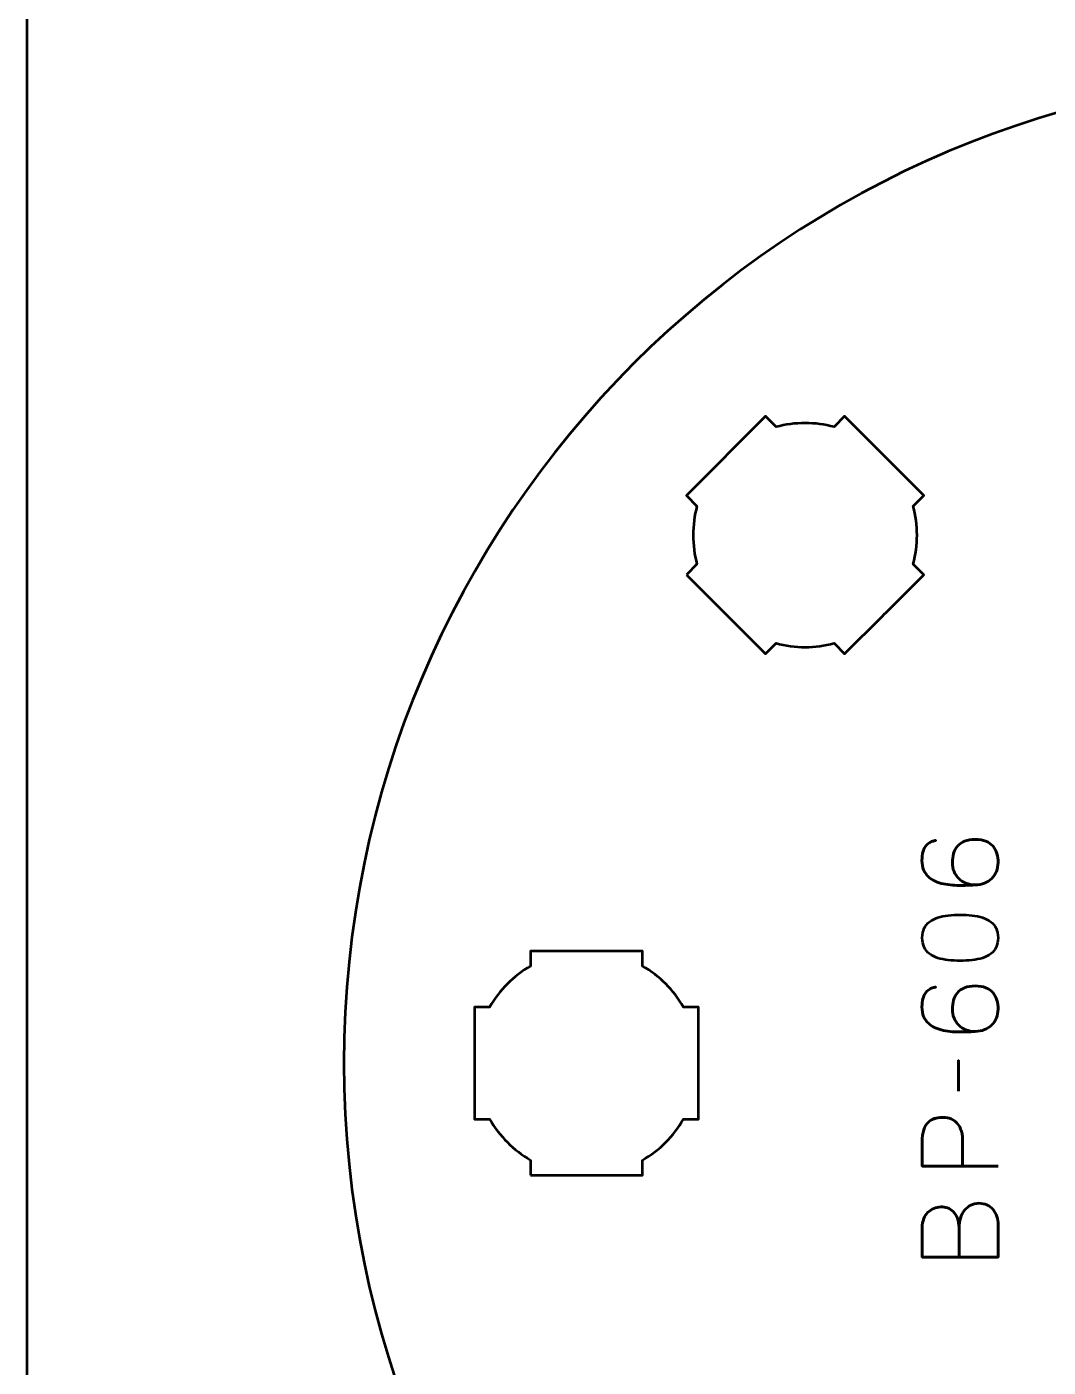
# Model space of a CAD drawing. Header units: centimetres. Extents: x -21 to 0, y -29.7 to 0.
# Drawn here: x -21 to -18.263, y -26.364 to -22.774 of the extents above; entities that cross this region are included whole.
import ezdxf

# ---------------------------------------------------------------- set-up
doc = ezdxf.new("R2010")
doc.units = ezdxf.units.CM
doc.header["$MEASUREMENT"] = 0
doc.layers.add('Layer 1', color=7, linetype='Continuous')

msp = doc.modelspace()

# ---------------------------------------------------------------- linework, layer by layer
at = {"layer": 'Layer 1', "color": 1, "lineweight": 53}
msp.add_open_spline([(-21.00003, -29.19995), (-21.00003, -29.19995), (-21.00003, -1.69992), (-21.00003, -1.69992), (-21.00003, -1.69992), (-21.00003, -1.61709), (-20.93286, -1.54992), (-20.85003, -1.54992), (-20.85003, -1.54992), (-20.7672, -1.54992), (-20.70003, -1.48275), (-20.70003, -1.39992), (-20.70003, -1.39992), (-20.70003, -1.31709), (-20.7672, -1.24992), (-20.85003, -1.24992), (-20.85003, -1.24992), (-20.93286, -1.24992), (-21.00003, -1.18275), (-21.00003, -1.09992), (-21.00003, -1.09992), (-21.00003, -1.09992), (-21.00003, -0.49992), (-21.00003, -0.49992), (-21.00003, -0.49992), (-21.00003, -0.22295), (-20.77694, 0.00004), (-20.49994, 0.00004), (-20.49994, 0.00004), (-20.49994, 0.00004), (-0.50008, 0.00004), (-0.50008, 0.00004), (-0.50008, 0.00004), (-0.22294, 0.00004), (0.00002, -0.22295), (0.00002, -0.49992), (0.00002, -0.49992), (0.00002, -0.49992), (0.00002, -29.19995), (0.00002, -29.19995), (0.00002, -29.19995), (0.00002, -29.47695), (-0.22294, -29.70004), (-0.50008, -29.70004), (-0.50008, -29.70004), (-0.50008, -29.70004), (-20.49994, -29.70004), (-20.49994, -29.70004), (-20.49994, -29.70004), (-20.77694, -29.70004), (-21.00003, -29.47695), (-21.00003, -29.19995)], degree=3, knots=[0, 0, 0, 0, 0.0769231, 0.0769231, 0.0769231, 0.0769231, 0.1538462, 0.1538462, 0.1538462, 0.1538462, 0.2307692, 0.2307692, 0.2307692, 0.2307692, 0.3076923, 0.3076923, 0.3076923, 0.3076923, 0.3846154, 0.3846154, 0.3846154, 0.3846154, 0.4615385, 0.4615385, 0.4615385, 0.4615385, 0.5384615, 0.5384615, 0.5384615, 0.5384615, 0.6153846, 0.6153846, 0.6153846, 0.6153846, 0.6923077, 0.6923077, 0.6923077, 0.6923077, 0.7692308, 0.7692308, 0.7692308, 0.7692308, 0.8461538, 0.8461538, 0.8461538, 0.8461538, 0.9230769, 0.9230769, 0.9230769, 0.9230769, 1, 1, 1, 1], dxfattribs=at)
at = {"layer": 'Layer 1', "color": 3, "lineweight": 53}
msp.add_open_spline([(-17.49998, -22.9), (-16.03665, -22.9), (-14.84998, -24.08667), (-14.84998, -25.55), (-14.84998, -25.55), (-14.84998, -27.01333), (-16.03665, -28.2), (-17.49998, -28.2), (-17.49998, -28.2), (-18.96331, -28.2), (-20.14998, -27.01333), (-20.14998, -25.55), (-20.14998, -25.55), (-20.14998, -24.08667), (-18.96331, -22.9), (-17.49998, -22.9)], degree=3, knots=[0, 0, 0, 0, 0.25, 0.25, 0.25, 0.25, 0.5, 0.5, 0.5, 0.5, 0.75, 0.75, 0.75, 0.75, 1, 1, 1, 1], dxfattribs=at)
at = {"layer": 'Layer 1', "lineweight": 53}
for points in [[(-19.23243, -24.24182), (-19.23243, -24.24182), (-19.20401, -24.21339), (-19.20401, -24.21339), (-19.20401, -24.21339), (-19.21758, -24.16259), (-19.21756, -24.10893), (-19.20399, -24.05813), (-19.20399, -24.05813), (-19.20399, -24.05813), (-19.23243, -24.02969), (-19.23243, -24.02969), (-19.23243, -24.02969), (-19.23243, -24.02969), (-19.0203, -23.81756), (-19.0203, -23.81756), (-19.0203, -23.81756), (-19.0203, -23.81756), (-18.99188, -23.84597), (-18.99188, -23.84597), (-18.99188, -23.84597), (-18.94107, -23.8324), (-18.88737, -23.83237), (-18.83654, -23.84593), (-18.83654, -23.84593), (-18.83654, -23.84593), (-18.80817, -23.81756), (-18.80817, -23.81756), (-18.80817, -23.81756), (-18.80817, -23.81756), (-18.70534, -23.92038), (-18.70534, -23.92038), (-18.70534, -23.92038), (-18.70534, -23.92038), (-18.70201, -23.92363), (-18.70201, -23.92363), (-18.70201, -23.92363), (-18.70201, -23.92363), (-18.69877, -23.92695), (-18.69877, -23.92695), (-18.69877, -23.92695), (-18.69877, -23.92695), (-18.59604, -24.02969), (-18.59604, -24.02969), (-18.59604, -24.02969), (-18.59604, -24.02969), (-18.62437, -24.05802), (-18.62437, -24.05802), (-18.62437, -24.05802), (-18.61078, -24.10888), (-18.61077, -24.16262), (-18.62436, -24.21349), (-18.62436, -24.21349), (-18.62436, -24.21349), (-18.59604, -24.24182), (-18.59604, -24.24182), (-18.59604, -24.24182), (-18.59604, -24.24182), (-18.69735, -24.34313), (-18.69735, -24.34313), (-18.69735, -24.34313), (-18.69735, -24.34313), (-18.70201, -24.34791), (-18.70201, -24.34791), (-18.70201, -24.34791), (-18.70201, -24.34791), (-18.70679, -24.35257), (-18.70679, -24.35257), (-18.70679, -24.35257), (-18.70679, -24.35257), (-18.80817, -24.45395), (-18.80817, -24.45395), (-18.80817, -24.45395), (-18.80817, -24.45395), (-18.83652, -24.4256), (-18.83652, -24.4256), (-18.83652, -24.4256), (-18.88737, -24.43916), (-18.94108, -24.43915), (-18.99191, -24.42556), (-18.99191, -24.42556), (-18.99191, -24.42556), (-19.0203, -24.45395), (-19.0203, -24.45395), (-19.0203, -24.45395), (-19.0203, -24.45395), (-19.23243, -24.24182), (-19.23243, -24.24182)], [(-19.64997, -25.85006), (-19.64997, -25.85006), (-19.64997, -25.80988), (-19.64997, -25.80988), (-19.64997, -25.80988), (-19.69551, -25.78355), (-19.73347, -25.7456), (-19.75982, -25.70007), (-19.75982, -25.70007), (-19.75982, -25.70007), (-19.79997, -25.70007), (-19.79997, -25.70007), (-19.79997, -25.70007), (-19.79997, -25.70007), (-19.79997, -25.55155), (-19.79997, -25.55155), (-19.79997, -25.55155), (-19.79997, -25.55155), (-19.79999, -25.55), (-19.79999, -25.55), (-19.79999, -25.55), (-19.79999, -25.55), (-19.79997, -25.54845), (-19.79997, -25.54845), (-19.79997, -25.54845), (-19.79997, -25.54845), (-19.79997, -25.40006), (-19.79997, -25.40006), (-19.79997, -25.40006), (-19.79997, -25.40006), (-19.75987, -25.40006), (-19.75987, -25.40006), (-19.75987, -25.40006), (-19.73352, -25.35449), (-19.69553, -25.31649), (-19.64997, -25.29013), (-19.64997, -25.29013), (-19.64997, -25.29013), (-19.64997, -25.25005), (-19.64997, -25.25005), (-19.64997, -25.25005), (-19.64997, -25.25005), (-19.50463, -25.25005), (-19.50463, -25.25005), (-19.50463, -25.25005), (-19.50463, -25.25005), (-19.49999, -25.24999), (-19.49999, -25.24999), (-19.49999, -25.24999), (-19.49999, -25.24999), (-19.49534, -25.25005), (-19.49534, -25.25005), (-19.49534, -25.25005), (-19.49534, -25.25005), (-19.34996, -25.25005), (-19.34996, -25.25005), (-19.34996, -25.25005), (-19.34996, -25.25005), (-19.34996, -25.29013), (-19.34996, -25.29013), (-19.34996, -25.29013), (-19.30439, -25.31649), (-19.26642, -25.35449), (-19.24008, -25.40006), (-19.24008, -25.40006), (-19.24008, -25.40006), (-19.19996, -25.40006), (-19.19996, -25.40006), (-19.19996, -25.40006), (-19.19996, -25.40006), (-19.19996, -25.70007), (-19.19996, -25.70007), (-19.19996, -25.70007), (-19.19996, -25.70007), (-19.24013, -25.70007), (-19.24013, -25.70007), (-19.24013, -25.70007), (-19.26647, -25.7456), (-19.30443, -25.78355), (-19.34996, -25.80988), (-19.34996, -25.80988), (-19.34996, -25.80988), (-19.34996, -25.85006), (-19.34996, -25.85006), (-19.34996, -25.85006), (-19.34996, -25.85006), (-19.64997, -25.85006), (-19.64997, -25.85006)]]:
    msp.add_open_spline(points, degree=3, knots=[0, 0, 0, 0, 0.0454545, 0.0454545, 0.0454545, 0.0454545, 0.0909091, 0.0909091, 0.0909091, 0.0909091, 0.1363636, 0.1363636, 0.1363636, 0.1363636, 0.1818182, 0.1818182, 0.1818182, 0.1818182, 0.2272727, 0.2272727, 0.2272727, 0.2272727, 0.2727273, 0.2727273, 0.2727273, 0.2727273, 0.3181818, 0.3181818, 0.3181818, 0.3181818, 0.3636364, 0.3636364, 0.3636364, 0.3636364, 0.4090909, 0.4090909, 0.4090909, 0.4090909, 0.4545455, 0.4545455, 0.4545455, 0.4545455, 0.5, 0.5, 0.5, 0.5, 0.5454545, 0.5454545, 0.5454545, 0.5454545, 0.5909091, 0.5909091, 0.5909091, 0.5909091, 0.6363636, 0.6363636, 0.6363636, 0.6363636, 0.6818182, 0.6818182, 0.6818182, 0.6818182, 0.7272727, 0.7272727, 0.7272727, 0.7272727, 0.7727273, 0.7727273, 0.7727273, 0.7727273, 0.8181818, 0.8181818, 0.8181818, 0.8181818, 0.8636364, 0.8636364, 0.8636364, 0.8636364, 0.9090909, 0.9090909, 0.9090909, 0.9090909, 0.9545455, 0.9545455, 0.9545455, 0.9545455, 1, 1, 1, 1], dxfattribs=at)
at = {"layer": 'Layer 1', "color": 5, "lineweight": 53}
for points, knots in [([(-18.45823, -25.07269), (-18.46745, -25.07264), (-18.47578, -25.07113), (-18.48326, -25.06812), (-18.48326, -25.06812), (-18.49078, -25.06516), (-18.49723, -25.06097), (-18.50259, -25.05556), (-18.50259, -25.05556), (-18.508, -25.0502), (-18.51214, -25.04385), (-18.51505, -25.03661), (-18.51505, -25.03661), (-18.51797, -25.02937), (-18.51943, -25.02142), (-18.51947, -25.01286), (-18.51947, -25.01286), (-18.51952, -25.00425), (-18.51844, -24.9962), (-18.51627, -24.98873), (-18.51627, -24.98873), (-18.51416, -24.98125), (-18.51068, -24.97471), (-18.50588, -24.96902), (-18.50588, -24.96902), (-18.50113, -24.96333), (-18.49483, -24.95886), (-18.48697, -24.95566), (-18.48697, -24.95566), (-18.47912, -24.95246), (-18.46957, -24.95081), (-18.45823, -24.95077), (-18.45823, -24.95077), (-18.4469, -24.95081), (-18.43735, -24.95246), (-18.42949, -24.95566), (-18.42949, -24.95566), (-18.42164, -24.95886), (-18.41533, -24.96333), (-18.41058, -24.96902), (-18.41058, -24.96902), (-18.40579, -24.97471), (-18.40231, -24.98125), (-18.40019, -24.98873), (-18.40019, -24.98873), (-18.39802, -24.9962), (-18.39694, -25.00425), (-18.39699, -25.01286), (-18.39699, -25.01286), (-18.39704, -25.02142), (-18.3985, -25.02927), (-18.40141, -25.03647), (-18.40141, -25.03647), (-18.40433, -25.04362), (-18.40847, -25.04983), (-18.41383, -25.05514), (-18.41383, -25.05514), (-18.41924, -25.06046), (-18.42568, -25.06464), (-18.43316, -25.06765), (-18.43316, -25.06765), (-18.44069, -25.07071), (-18.44901, -25.07236), (-18.45823, -25.07269), (-18.45823, -25.07269), (-18.46289, -25.07287), (-18.46844, -25.07311), (-18.47488, -25.07344), (-18.47488, -25.07344), (-18.48137, -25.07377), (-18.48843, -25.07396), (-18.496, -25.074), (-18.496, -25.074), (-18.50362, -25.07405), (-18.51148, -25.07381), (-18.51952, -25.0732), (-18.51952, -25.0732), (-18.52761, -25.07264), (-18.53556, -25.07151), (-18.54337, -25.06986), (-18.54337, -25.06986), (-18.55122, -25.06822), (-18.55861, -25.06587), (-18.56552, -25.06276), (-18.56552, -25.06276), (-18.57244, -25.05966), (-18.57855, -25.05566), (-18.58387, -25.05072), (-18.58387, -25.05072), (-18.58918, -25.04573), (-18.59337, -25.03967), (-18.59643, -25.03247), (-18.59643, -25.03247), (-18.59944, -25.02527), (-18.60099, -25.01676), (-18.60104, -25.00693), (-18.60104, -25.00693), (-18.60099, -24.99837), (-18.60014, -24.99112), (-18.5985, -24.9851), (-18.5985, -24.9851), (-18.59685, -24.97908), (-18.59464, -24.97414), (-18.59191, -24.97019), (-18.59191, -24.97019), (-18.58913, -24.96629), (-18.58612, -24.96318), (-18.58278, -24.96093), (-18.58278, -24.96093), (-18.57949, -24.95867), (-18.57615, -24.95698), (-18.57281, -24.95594), (-18.57281, -24.95594), (-18.56947, -24.95486), (-18.56637, -24.95415), (-18.5635, -24.95387), (-18.5635, -24.95387), (-18.56637, -24.95415), (-18.56947, -24.95486), (-18.57281, -24.95594), (-18.57281, -24.95594), (-18.57615, -24.95698), (-18.57949, -24.95867), (-18.58278, -24.96093), (-18.58278, -24.96093), (-18.58612, -24.96318), (-18.58913, -24.96629), (-18.59191, -24.97019), (-18.59191, -24.97019), (-18.59464, -24.97414), (-18.59685, -24.97908), (-18.5985, -24.9851), (-18.5985, -24.9851), (-18.60014, -24.99112), (-18.60099, -24.99837), (-18.60104, -25.00693), (-18.60104, -25.00693), (-18.60099, -25.01676), (-18.59944, -25.02527), (-18.59643, -25.03247), (-18.59643, -25.03247), (-18.59337, -25.03967), (-18.58918, -25.04573), (-18.58387, -25.05072), (-18.58387, -25.05072), (-18.57855, -25.05566), (-18.57244, -25.05966), (-18.56552, -25.06276), (-18.56552, -25.06276), (-18.55861, -25.06587), (-18.55122, -25.06822), (-18.54337, -25.06986), (-18.54337, -25.06986), (-18.53556, -25.07151), (-18.52761, -25.07264), (-18.51952, -25.0732), (-18.51952, -25.0732), (-18.51148, -25.07381), (-18.50362, -25.07405), (-18.496, -25.074), (-18.496, -25.074), (-18.48843, -25.07396), (-18.48137, -25.07377), (-18.47488, -25.07344), (-18.47488, -25.07344), (-18.46844, -25.07311), (-18.46289, -25.07287), (-18.45823, -25.07269), (-18.45823, -25.07269), (-18.44901, -25.07236), (-18.44069, -25.07071), (-18.43316, -25.06765), (-18.43316, -25.06765), (-18.42568, -25.06464), (-18.41924, -25.06046), (-18.41383, -25.05514), (-18.41383, -25.05514), (-18.40847, -25.04983), (-18.40433, -25.04362), (-18.40141, -25.03647), (-18.40141, -25.03647), (-18.3985, -25.02927), (-18.39704, -25.02142), (-18.39699, -25.01286), (-18.39699, -25.01286), (-18.39694, -25.00425), (-18.39802, -24.9962), (-18.40019, -24.98873), (-18.40019, -24.98873), (-18.40231, -24.98125), (-18.40579, -24.97471), (-18.41058, -24.96902), (-18.41058, -24.96902), (-18.41533, -24.96333), (-18.42164, -24.95886), (-18.42949, -24.95566), (-18.42949, -24.95566), (-18.43735, -24.95246), (-18.4469, -24.95081), (-18.45823, -24.95077), (-18.45823, -24.95077), (-18.46957, -24.95081), (-18.47912, -24.95246), (-18.48697, -24.95566), (-18.48697, -24.95566), (-18.49483, -24.95886), (-18.50113, -24.96333), (-18.50588, -24.96902), (-18.50588, -24.96902), (-18.51068, -24.97471), (-18.51416, -24.98125), (-18.51627, -24.98873), (-18.51627, -24.98873), (-18.51844, -24.9962), (-18.51952, -25.00425), (-18.51947, -25.01286), (-18.51947, -25.01286), (-18.51943, -25.02142), (-18.51797, -25.02937), (-18.51505, -25.03661), (-18.51505, -25.03661), (-18.51214, -25.04385), (-18.508, -25.0502), (-18.50259, -25.05556), (-18.50259, -25.05556), (-18.49723, -25.06097), (-18.49078, -25.06516), (-18.48326, -25.06812), (-18.48326, -25.06812), (-18.47578, -25.07113), (-18.46745, -25.07264), (-18.45823, -25.07269)], [0, 0, 0, 0, 0.0172414, 0.0172414, 0.0172414, 0.0172414, 0.0344828, 0.0344828, 0.0344828, 0.0344828, 0.0517241, 0.0517241, 0.0517241, 0.0517241, 0.0689655, 0.0689655, 0.0689655, 0.0689655, 0.0862069, 0.0862069, 0.0862069, 0.0862069, 0.1034483, 0.1034483, 0.1034483, 0.1034483, 0.1206897, 0.1206897, 0.1206897, 0.1206897, 0.137931, 0.137931, 0.137931, 0.137931, 0.1551724, 0.1551724, 0.1551724, 0.1551724, 0.1724138, 0.1724138, 0.1724138, 0.1724138, 0.1896552, 0.1896552, 0.1896552, 0.1896552, 0.2068966, 0.2068966, 0.2068966, 0.2068966, 0.2241379, 0.2241379, 0.2241379, 0.2241379, 0.2413793, 0.2413793, 0.2413793, 0.2413793, 0.2586207, 0.2586207, 0.2586207, 0.2586207, 0.2758621, 0.2758621, 0.2758621, 0.2758621, 0.2931034, 0.2931034, 0.2931034, 0.2931034, 0.3103448, 0.3103448, 0.3103448, 0.3103448, 0.3275862, 0.3275862, 0.3275862, 0.3275862, 0.3448276, 0.3448276, 0.3448276, 0.3448276, 0.362069, 0.362069, 0.362069, 0.362069, 0.3793103, 0.3793103, 0.3793103, 0.3793103, 0.3965517, 0.3965517, 0.3965517, 0.3965517, 0.4137931, 0.4137931, 0.4137931, 0.4137931, 0.4310345, 0.4310345, 0.4310345, 0.4310345, 0.4482759, 0.4482759, 0.4482759, 0.4482759, 0.4655172, 0.4655172, 0.4655172, 0.4655172, 0.4827586, 0.4827586, 0.4827586, 0.4827586, 0.5, 0.5, 0.5, 0.5, 0.5172414, 0.5172414, 0.5172414, 0.5172414, 0.5344828, 0.5344828, 0.5344828, 0.5344828, 0.5517241, 0.5517241, 0.5517241, 0.5517241, 0.5689655, 0.5689655, 0.5689655, 0.5689655, 0.5862069, 0.5862069, 0.5862069, 0.5862069, 0.6034483, 0.6034483, 0.6034483, 0.6034483, 0.6206897, 0.6206897, 0.6206897, 0.6206897, 0.637931, 0.637931, 0.637931, 0.637931, 0.6551724, 0.6551724, 0.6551724, 0.6551724, 0.6724138, 0.6724138, 0.6724138, 0.6724138, 0.6896552, 0.6896552, 0.6896552, 0.6896552, 0.7068966, 0.7068966, 0.7068966, 0.7068966, 0.7241379, 0.7241379, 0.7241379, 0.7241379, 0.7413793, 0.7413793, 0.7413793, 0.7413793, 0.7586207, 0.7586207, 0.7586207, 0.7586207, 0.7758621, 0.7758621, 0.7758621, 0.7758621, 0.7931034, 0.7931034, 0.7931034, 0.7931034, 0.8103448, 0.8103448, 0.8103448, 0.8103448, 0.8275862, 0.8275862, 0.8275862, 0.8275862, 0.8448276, 0.8448276, 0.8448276, 0.8448276, 0.862069, 0.862069, 0.862069, 0.862069, 0.8793103, 0.8793103, 0.8793103, 0.8793103, 0.8965517, 0.8965517, 0.8965517, 0.8965517, 0.9137931, 0.9137931, 0.9137931, 0.9137931, 0.9310345, 0.9310345, 0.9310345, 0.9310345, 0.9482759, 0.9482759, 0.9482759, 0.9482759, 0.9655172, 0.9655172, 0.9655172, 0.9655172, 0.9827586, 0.9827586, 0.9827586, 0.9827586, 1, 1, 1, 1]), ([(-18.39699, -25.21436), (-18.39704, -25.20448), (-18.39878, -25.19596), (-18.40216, -25.18886), (-18.40216, -25.18886), (-18.40555, -25.18181), (-18.4104, -25.17593), (-18.41656, -25.17122), (-18.41656, -25.17122), (-18.42277, -25.16657), (-18.4301, -25.1629), (-18.43857, -25.16017), (-18.43857, -25.16017), (-18.44704, -25.15749), (-18.4563, -25.15556), (-18.46646, -25.15448), (-18.46646, -25.15448), (-18.47662, -25.15335), (-18.4873, -25.15279), (-18.49859, -25.15283), (-18.49859, -25.15283), (-18.50983, -25.15279), (-18.52051, -25.15335), (-18.53062, -25.15448), (-18.53062, -25.15448), (-18.54073, -25.15556), (-18.55005, -25.15749), (-18.55851, -25.16017), (-18.55851, -25.16017), (-18.56693, -25.1629), (-18.57427, -25.16657), (-18.58053, -25.17122), (-18.58053, -25.17122), (-18.58674, -25.17593), (-18.59158, -25.18181), (-18.59497, -25.18886), (-18.59497, -25.18886), (-18.5984, -25.19596), (-18.60014, -25.20448), (-18.60019, -25.21436), (-18.60019, -25.21436), (-18.60014, -25.22423), (-18.5984, -25.23275), (-18.59497, -25.23985), (-18.59497, -25.23985), (-18.59158, -25.24691), (-18.58674, -25.25279), (-18.58053, -25.25749), (-18.58053, -25.25749), (-18.57427, -25.26215), (-18.56693, -25.26581), (-18.55851, -25.26854), (-18.55851, -25.26854), (-18.55005, -25.27122), (-18.54073, -25.27315), (-18.53062, -25.27423), (-18.53062, -25.27423), (-18.52051, -25.27536), (-18.50983, -25.27593), (-18.49859, -25.27588), (-18.49859, -25.27588), (-18.4873, -25.27593), (-18.47662, -25.27536), (-18.46646, -25.27423), (-18.46646, -25.27423), (-18.4563, -25.27315), (-18.44704, -25.27122), (-18.43857, -25.26854), (-18.43857, -25.26854), (-18.4301, -25.26581), (-18.42277, -25.26215), (-18.41656, -25.25749), (-18.41656, -25.25749), (-18.4104, -25.25279), (-18.40555, -25.24691), (-18.40216, -25.23985), (-18.40216, -25.23985), (-18.39878, -25.23275), (-18.39704, -25.22423), (-18.39699, -25.21436)], [0, 0, 0, 0, 0.05, 0.05, 0.05, 0.05, 0.1, 0.1, 0.1, 0.1, 0.15, 0.15, 0.15, 0.15, 0.2, 0.2, 0.2, 0.2, 0.25, 0.25, 0.25, 0.25, 0.3, 0.3, 0.3, 0.3, 0.35, 0.35, 0.35, 0.35, 0.4, 0.4, 0.4, 0.4, 0.45, 0.45, 0.45, 0.45, 0.5, 0.5, 0.5, 0.5, 0.55, 0.55, 0.55, 0.55, 0.6, 0.6, 0.6, 0.6, 0.65, 0.65, 0.65, 0.65, 0.7, 0.7, 0.7, 0.7, 0.75, 0.75, 0.75, 0.75, 0.8, 0.8, 0.8, 0.8, 0.85, 0.85, 0.85, 0.85, 0.9, 0.9, 0.9, 0.9, 0.95, 0.95, 0.95, 0.95, 1, 1, 1, 1]), ([(-18.39699, -25.21436), (-18.39704, -25.20448), (-18.39878, -25.19596), (-18.40216, -25.18886), (-18.40216, -25.18886), (-18.40555, -25.18181), (-18.4104, -25.17593), (-18.41656, -25.17122), (-18.41656, -25.17122), (-18.42277, -25.16657), (-18.4301, -25.1629), (-18.43857, -25.16017), (-18.43857, -25.16017), (-18.44704, -25.15749), (-18.4563, -25.15556), (-18.46646, -25.15448), (-18.46646, -25.15448), (-18.47662, -25.15335), (-18.4873, -25.15279), (-18.49859, -25.15283), (-18.49859, -25.15283), (-18.50983, -25.15279), (-18.52051, -25.15335), (-18.53062, -25.15448), (-18.53062, -25.15448), (-18.54073, -25.15556), (-18.55005, -25.15749), (-18.55851, -25.16017), (-18.55851, -25.16017), (-18.56693, -25.1629), (-18.57427, -25.16657), (-18.58053, -25.17122), (-18.58053, -25.17122), (-18.58674, -25.17593), (-18.59158, -25.18181), (-18.59497, -25.18886), (-18.59497, -25.18886), (-18.5984, -25.19596), (-18.60014, -25.20448), (-18.60019, -25.21436), (-18.60019, -25.21436), (-18.60014, -25.22423), (-18.5984, -25.23275), (-18.59497, -25.23985), (-18.59497, -25.23985), (-18.59158, -25.24691), (-18.58674, -25.25279), (-18.58053, -25.25749), (-18.58053, -25.25749), (-18.57427, -25.26215), (-18.56693, -25.26581), (-18.55851, -25.26854), (-18.55851, -25.26854), (-18.55005, -25.27122), (-18.54073, -25.27315), (-18.53062, -25.27423), (-18.53062, -25.27423), (-18.52051, -25.27536), (-18.50983, -25.27593), (-18.49859, -25.27588), (-18.49859, -25.27588), (-18.4873, -25.27593), (-18.47662, -25.27536), (-18.46646, -25.27423), (-18.46646, -25.27423), (-18.4563, -25.27315), (-18.44704, -25.27122), (-18.43857, -25.26854), (-18.43857, -25.26854), (-18.4301, -25.26581), (-18.42277, -25.26215), (-18.41656, -25.25749), (-18.41656, -25.25749), (-18.4104, -25.25279), (-18.40555, -25.24691), (-18.40216, -25.23985), (-18.40216, -25.23985), (-18.39878, -25.23275), (-18.39704, -25.22423), (-18.39699, -25.21436)], [0, 0, 0, 0, 0.05, 0.05, 0.05, 0.05, 0.1, 0.1, 0.1, 0.1, 0.15, 0.15, 0.15, 0.15, 0.2, 0.2, 0.2, 0.2, 0.25, 0.25, 0.25, 0.25, 0.3, 0.3, 0.3, 0.3, 0.35, 0.35, 0.35, 0.35, 0.4, 0.4, 0.4, 0.4, 0.45, 0.45, 0.45, 0.45, 0.5, 0.5, 0.5, 0.5, 0.55, 0.55, 0.55, 0.55, 0.6, 0.6, 0.6, 0.6, 0.65, 0.65, 0.65, 0.65, 0.7, 0.7, 0.7, 0.7, 0.75, 0.75, 0.75, 0.75, 0.8, 0.8, 0.8, 0.8, 0.85, 0.85, 0.85, 0.85, 0.9, 0.9, 0.9, 0.9, 0.95, 0.95, 0.95, 0.95, 1, 1, 1, 1]), ([(-18.45823, -25.46525), (-18.46745, -25.4652), (-18.47578, -25.46369), (-18.48326, -25.46068), (-18.48326, -25.46068), (-18.49078, -25.45772), (-18.49723, -25.45353), (-18.50259, -25.44812), (-18.50259, -25.44812), (-18.508, -25.44276), (-18.51214, -25.43641), (-18.51505, -25.42917), (-18.51505, -25.42917), (-18.51797, -25.42193), (-18.51943, -25.41398), (-18.51947, -25.40542), (-18.51947, -25.40542), (-18.51952, -25.39681), (-18.51844, -25.38876), (-18.51627, -25.38129), (-18.51627, -25.38129), (-18.51416, -25.37381), (-18.51068, -25.36727), (-18.50588, -25.36158), (-18.50588, -25.36158), (-18.50113, -25.35589), (-18.49483, -25.35142), (-18.48697, -25.34822), (-18.48697, -25.34822), (-18.47912, -25.34502), (-18.46957, -25.34337), (-18.45823, -25.34333), (-18.45823, -25.34333), (-18.4469, -25.34337), (-18.43735, -25.34502), (-18.42949, -25.34822), (-18.42949, -25.34822), (-18.42164, -25.35142), (-18.41533, -25.35589), (-18.41058, -25.36158), (-18.41058, -25.36158), (-18.40579, -25.36727), (-18.40231, -25.37381), (-18.40019, -25.38129), (-18.40019, -25.38129), (-18.39802, -25.38876), (-18.39694, -25.39681), (-18.39699, -25.40542), (-18.39699, -25.40542), (-18.39704, -25.41398), (-18.3985, -25.42183), (-18.40141, -25.42903), (-18.40141, -25.42903), (-18.40433, -25.43618), (-18.40847, -25.44239), (-18.41383, -25.4477), (-18.41383, -25.4477), (-18.41924, -25.45302), (-18.42568, -25.4572), (-18.43316, -25.46021), (-18.43316, -25.46021), (-18.44069, -25.46327), (-18.44901, -25.46492), (-18.45823, -25.46525), (-18.45823, -25.46525), (-18.46289, -25.46543), (-18.46844, -25.46567), (-18.47488, -25.466), (-18.47488, -25.466), (-18.48137, -25.46633), (-18.48843, -25.46652), (-18.496, -25.46656), (-18.496, -25.46656), (-18.50362, -25.46661), (-18.51148, -25.46637), (-18.51952, -25.46576), (-18.51952, -25.46576), (-18.52761, -25.4652), (-18.53556, -25.46407), (-18.54337, -25.46242), (-18.54337, -25.46242), (-18.55122, -25.46078), (-18.55861, -25.45843), (-18.56552, -25.45532), (-18.56552, -25.45532), (-18.57244, -25.45222), (-18.57855, -25.44822), (-18.58387, -25.44328), (-18.58387, -25.44328), (-18.58918, -25.43829), (-18.59337, -25.43223), (-18.59643, -25.42503), (-18.59643, -25.42503), (-18.59944, -25.41783), (-18.60099, -25.40932), (-18.60104, -25.39949), (-18.60104, -25.39949), (-18.60099, -25.39093), (-18.60014, -25.38368), (-18.5985, -25.37766), (-18.5985, -25.37766), (-18.59685, -25.37164), (-18.59464, -25.3667), (-18.59191, -25.36275), (-18.59191, -25.36275), (-18.58913, -25.35885), (-18.58612, -25.35574), (-18.58278, -25.35349), (-18.58278, -25.35349), (-18.57949, -25.35123), (-18.57615, -25.34954), (-18.57281, -25.3485), (-18.57281, -25.3485), (-18.56947, -25.34742), (-18.56637, -25.34671), (-18.5635, -25.34643), (-18.5635, -25.34643), (-18.56637, -25.34671), (-18.56947, -25.34742), (-18.57281, -25.3485), (-18.57281, -25.3485), (-18.57615, -25.34954), (-18.57949, -25.35123), (-18.58278, -25.35349), (-18.58278, -25.35349), (-18.58612, -25.35574), (-18.58913, -25.35885), (-18.59191, -25.36275), (-18.59191, -25.36275), (-18.59464, -25.3667), (-18.59685, -25.37164), (-18.5985, -25.37766), (-18.5985, -25.37766), (-18.60014, -25.38368), (-18.60099, -25.39093), (-18.60104, -25.39949), (-18.60104, -25.39949), (-18.60099, -25.40932), (-18.59944, -25.41783), (-18.59643, -25.42503), (-18.59643, -25.42503), (-18.59337, -25.43223), (-18.58918, -25.43829), (-18.58387, -25.44328), (-18.58387, -25.44328), (-18.57855, -25.44822), (-18.57244, -25.45222), (-18.56552, -25.45532), (-18.56552, -25.45532), (-18.55861, -25.45843), (-18.55122, -25.46078), (-18.54337, -25.46242), (-18.54337, -25.46242), (-18.53556, -25.46407), (-18.52761, -25.4652), (-18.51952, -25.46576), (-18.51952, -25.46576), (-18.51148, -25.46637), (-18.50362, -25.46661), (-18.496, -25.46656), (-18.496, -25.46656), (-18.48843, -25.46652), (-18.48137, -25.46633), (-18.47488, -25.466), (-18.47488, -25.466), (-18.46844, -25.46567), (-18.46289, -25.46543), (-18.45823, -25.46525), (-18.45823, -25.46525), (-18.44901, -25.46492), (-18.44069, -25.46327), (-18.43316, -25.46021), (-18.43316, -25.46021), (-18.42568, -25.4572), (-18.41924, -25.45302), (-18.41383, -25.4477), (-18.41383, -25.4477), (-18.40847, -25.44239), (-18.40433, -25.43618), (-18.40141, -25.42903), (-18.40141, -25.42903), (-18.3985, -25.42183), (-18.39704, -25.41398), (-18.39699, -25.40542), (-18.39699, -25.40542), (-18.39694, -25.39681), (-18.39802, -25.38876), (-18.40019, -25.38129), (-18.40019, -25.38129), (-18.40231, -25.37381), (-18.40579, -25.36727), (-18.41058, -25.36158), (-18.41058, -25.36158), (-18.41533, -25.35589), (-18.42164, -25.35142), (-18.42949, -25.34822), (-18.42949, -25.34822), (-18.43735, -25.34502), (-18.4469, -25.34337), (-18.45823, -25.34333), (-18.45823, -25.34333), (-18.46957, -25.34337), (-18.47912, -25.34502), (-18.48697, -25.34822), (-18.48697, -25.34822), (-18.49483, -25.35142), (-18.50113, -25.35589), (-18.50588, -25.36158), (-18.50588, -25.36158), (-18.51068, -25.36727), (-18.51416, -25.37381), (-18.51627, -25.38129), (-18.51627, -25.38129), (-18.51844, -25.38876), (-18.51952, -25.39681), (-18.51947, -25.40542), (-18.51947, -25.40542), (-18.51943, -25.41398), (-18.51797, -25.42193), (-18.51505, -25.42917), (-18.51505, -25.42917), (-18.51214, -25.43641), (-18.508, -25.44276), (-18.50259, -25.44812), (-18.50259, -25.44812), (-18.49723, -25.45353), (-18.49078, -25.45772), (-18.48326, -25.46068), (-18.48326, -25.46068), (-18.47578, -25.46369), (-18.46745, -25.4652), (-18.45823, -25.46525)], [0, 0, 0, 0, 0.0172414, 0.0172414, 0.0172414, 0.0172414, 0.0344828, 0.0344828, 0.0344828, 0.0344828, 0.0517241, 0.0517241, 0.0517241, 0.0517241, 0.0689655, 0.0689655, 0.0689655, 0.0689655, 0.0862069, 0.0862069, 0.0862069, 0.0862069, 0.1034483, 0.1034483, 0.1034483, 0.1034483, 0.1206897, 0.1206897, 0.1206897, 0.1206897, 0.137931, 0.137931, 0.137931, 0.137931, 0.1551724, 0.1551724, 0.1551724, 0.1551724, 0.1724138, 0.1724138, 0.1724138, 0.1724138, 0.1896552, 0.1896552, 0.1896552, 0.1896552, 0.2068966, 0.2068966, 0.2068966, 0.2068966, 0.2241379, 0.2241379, 0.2241379, 0.2241379, 0.2413793, 0.2413793, 0.2413793, 0.2413793, 0.2586207, 0.2586207, 0.2586207, 0.2586207, 0.2758621, 0.2758621, 0.2758621, 0.2758621, 0.2931034, 0.2931034, 0.2931034, 0.2931034, 0.3103448, 0.3103448, 0.3103448, 0.3103448, 0.3275862, 0.3275862, 0.3275862, 0.3275862, 0.3448276, 0.3448276, 0.3448276, 0.3448276, 0.362069, 0.362069, 0.362069, 0.362069, 0.3793103, 0.3793103, 0.3793103, 0.3793103, 0.3965517, 0.3965517, 0.3965517, 0.3965517, 0.4137931, 0.4137931, 0.4137931, 0.4137931, 0.4310345, 0.4310345, 0.4310345, 0.4310345, 0.4482759, 0.4482759, 0.4482759, 0.4482759, 0.4655172, 0.4655172, 0.4655172, 0.4655172, 0.4827586, 0.4827586, 0.4827586, 0.4827586, 0.5, 0.5, 0.5, 0.5, 0.5172414, 0.5172414, 0.5172414, 0.5172414, 0.5344828, 0.5344828, 0.5344828, 0.5344828, 0.5517241, 0.5517241, 0.5517241, 0.5517241, 0.5689655, 0.5689655, 0.5689655, 0.5689655, 0.5862069, 0.5862069, 0.5862069, 0.5862069, 0.6034483, 0.6034483, 0.6034483, 0.6034483, 0.6206897, 0.6206897, 0.6206897, 0.6206897, 0.637931, 0.637931, 0.637931, 0.637931, 0.6551724, 0.6551724, 0.6551724, 0.6551724, 0.6724138, 0.6724138, 0.6724138, 0.6724138, 0.6896552, 0.6896552, 0.6896552, 0.6896552, 0.7068966, 0.7068966, 0.7068966, 0.7068966, 0.7241379, 0.7241379, 0.7241379, 0.7241379, 0.7413793, 0.7413793, 0.7413793, 0.7413793, 0.7586207, 0.7586207, 0.7586207, 0.7586207, 0.7758621, 0.7758621, 0.7758621, 0.7758621, 0.7931034, 0.7931034, 0.7931034, 0.7931034, 0.8103448, 0.8103448, 0.8103448, 0.8103448, 0.8275862, 0.8275862, 0.8275862, 0.8275862, 0.8448276, 0.8448276, 0.8448276, 0.8448276, 0.862069, 0.862069, 0.862069, 0.862069, 0.8793103, 0.8793103, 0.8793103, 0.8793103, 0.8965517, 0.8965517, 0.8965517, 0.8965517, 0.9137931, 0.9137931, 0.9137931, 0.9137931, 0.9310345, 0.9310345, 0.9310345, 0.9310345, 0.9482759, 0.9482759, 0.9482759, 0.9482759, 0.9655172, 0.9655172, 0.9655172, 0.9655172, 0.9827586, 0.9827586, 0.9827586, 0.9827586, 1, 1, 1, 1]), ([(-18.50339, -25.62526), (-18.50339, -25.62526), (-18.50339, -25.54313), (-18.50339, -25.54313), (-18.50339, -25.54313), (-18.50339, -25.54313), (-18.50339, -25.62526), (-18.50339, -25.62526)], [0, 0, 0, 0, 0.5, 0.5, 0.5, 0.5, 1, 1, 1, 1]), ([(-18.39699, -25.82564), (-18.39699, -25.82564), (-18.60047, -25.82564), (-18.60047, -25.82564), (-18.60047, -25.82564), (-18.60047, -25.82564), (-18.60047, -25.76073), (-18.60047, -25.76073), (-18.60047, -25.76073), (-18.60042, -25.74775), (-18.59897, -25.73707), (-18.59614, -25.72865), (-18.59614, -25.72865), (-18.59337, -25.72028), (-18.58951, -25.71369), (-18.58462, -25.70894), (-18.58462, -25.70894), (-18.57977, -25.70419), (-18.57422, -25.70081), (-18.56797, -25.69874), (-18.56797, -25.69874), (-18.56171, -25.69671), (-18.55517, -25.69554), (-18.54826, -25.69525), (-18.54826, -25.69525), (-18.54135, -25.69493), (-18.53457, -25.69573), (-18.52799, -25.69761), (-18.52799, -25.69761), (-18.5214, -25.69954), (-18.51543, -25.70278), (-18.51007, -25.70744), (-18.51007, -25.70744), (-18.5047, -25.71205), (-18.50042, -25.7183), (-18.49727, -25.72616), (-18.49727, -25.72616), (-18.49407, -25.73401), (-18.49247, -25.74375), (-18.49238, -25.75537), (-18.49238, -25.75537), (-18.49238, -25.75537), (-18.49238, -25.82564), (-18.49238, -25.82564), (-18.49238, -25.82564), (-18.49238, -25.82564), (-18.49238, -25.75537), (-18.49238, -25.75537), (-18.49238, -25.75537), (-18.49247, -25.74398), (-18.49407, -25.73434), (-18.49727, -25.72653), (-18.49727, -25.72653), (-18.50042, -25.71868), (-18.5047, -25.71242), (-18.51007, -25.70772), (-18.51007, -25.70772), (-18.51543, -25.70306), (-18.5214, -25.69972), (-18.52799, -25.69775), (-18.52799, -25.69775), (-18.53457, -25.69577), (-18.54135, -25.69493), (-18.54826, -25.69525), (-18.54826, -25.69525), (-18.55517, -25.69554), (-18.56171, -25.69671), (-18.56797, -25.69883), (-18.56797, -25.69883), (-18.57422, -25.7009), (-18.57977, -25.70438), (-18.58462, -25.70913), (-18.58462, -25.70913), (-18.58951, -25.71393), (-18.59337, -25.72051), (-18.59614, -25.72889), (-18.59614, -25.72889), (-18.59897, -25.73731), (-18.60042, -25.74789), (-18.60047, -25.76073), (-18.60047, -25.76073), (-18.60047, -25.76073), (-18.60047, -25.82564), (-18.60047, -25.82564), (-18.60047, -25.82564), (-18.60047, -25.82564), (-18.39699, -25.82564), (-18.39699, -25.82564)], [0, 0, 0, 0, 0.0454545, 0.0454545, 0.0454545, 0.0454545, 0.0909091, 0.0909091, 0.0909091, 0.0909091, 0.1363636, 0.1363636, 0.1363636, 0.1363636, 0.1818182, 0.1818182, 0.1818182, 0.1818182, 0.2272727, 0.2272727, 0.2272727, 0.2272727, 0.2727273, 0.2727273, 0.2727273, 0.2727273, 0.3181818, 0.3181818, 0.3181818, 0.3181818, 0.3636364, 0.3636364, 0.3636364, 0.3636364, 0.4090909, 0.4090909, 0.4090909, 0.4090909, 0.4545455, 0.4545455, 0.4545455, 0.4545455, 0.5, 0.5, 0.5, 0.5, 0.5454545, 0.5454545, 0.5454545, 0.5454545, 0.5909091, 0.5909091, 0.5909091, 0.5909091, 0.6363636, 0.6363636, 0.6363636, 0.6363636, 0.6818182, 0.6818182, 0.6818182, 0.6818182, 0.7272727, 0.7272727, 0.7272727, 0.7272727, 0.7727273, 0.7727273, 0.7727273, 0.7727273, 0.8181818, 0.8181818, 0.8181818, 0.8181818, 0.8636364, 0.8636364, 0.8636364, 0.8636364, 0.9090909, 0.9090909, 0.9090909, 0.9090909, 0.9545455, 0.9545455, 0.9545455, 0.9545455, 1, 1, 1, 1]), ([(-18.50169, -26.06976), (-18.50169, -26.06976), (-18.50169, -25.99159), (-18.50169, -25.99159), (-18.50169, -25.99159), (-18.50174, -25.98143), (-18.50315, -25.97277), (-18.50593, -25.96548), (-18.50593, -25.96548), (-18.50866, -25.95824), (-18.51237, -25.95236), (-18.51703, -25.94779), (-18.51703, -25.94779), (-18.52168, -25.94323), (-18.52695, -25.93994), (-18.53278, -25.93787), (-18.53278, -25.93787), (-18.53857, -25.93585), (-18.54459, -25.93491), (-18.5508, -25.93514), (-18.5508, -25.93514), (-18.55701, -25.93542), (-18.56303, -25.93674), (-18.56891, -25.93909), (-18.56891, -25.93909), (-18.57479, -25.9414), (-18.5801, -25.94488), (-18.58485, -25.94944), (-18.58485, -25.94944), (-18.58961, -25.954), (-18.59337, -25.95969), (-18.59614, -25.96661), (-18.59614, -25.96661), (-18.59897, -25.97352), (-18.60042, -25.98166), (-18.60047, -25.99102), (-18.60047, -25.99102), (-18.60047, -25.99102), (-18.60047, -26.06976), (-18.60047, -26.06976), (-18.60047, -26.06976), (-18.60047, -26.06976), (-18.39699, -26.06976), (-18.39699, -26.06976), (-18.39699, -26.06976), (-18.39699, -26.06976), (-18.39699, -25.98312), (-18.39699, -25.98312), (-18.39699, -25.98312), (-18.39699, -25.97503), (-18.39817, -25.9675), (-18.40047, -25.96054), (-18.40047, -25.96054), (-18.40282, -25.95358), (-18.40616, -25.94751), (-18.41058, -25.94224), (-18.41058, -25.94224), (-18.41505, -25.93702), (-18.42041, -25.93293), (-18.42676, -25.93001), (-18.42676, -25.93001), (-18.43311, -25.9271), (-18.44031, -25.92559), (-18.44835, -25.92555), (-18.44835, -25.92555), (-18.45644, -25.92573), (-18.46374, -25.92743), (-18.47027, -25.93067), (-18.47027, -25.93067), (-18.47681, -25.93392), (-18.48241, -25.93843), (-18.48707, -25.94427), (-18.48707, -25.94427), (-18.49177, -25.9501), (-18.49539, -25.95706), (-18.49788, -25.96506), (-18.49788, -25.96506), (-18.50038, -25.97305), (-18.50165, -25.9819), (-18.50169, -25.99159), (-18.50169, -25.99159), (-18.50165, -25.9819), (-18.50038, -25.97305), (-18.49788, -25.96506), (-18.49788, -25.96506), (-18.49539, -25.95706), (-18.49177, -25.9501), (-18.48707, -25.94427), (-18.48707, -25.94427), (-18.48241, -25.93843), (-18.47681, -25.93392), (-18.47027, -25.93067), (-18.47027, -25.93067), (-18.46374, -25.92743), (-18.45644, -25.92573), (-18.44835, -25.92555), (-18.44835, -25.92555), (-18.44031, -25.92559), (-18.43311, -25.9271), (-18.42676, -25.93001), (-18.42676, -25.93001), (-18.42041, -25.93293), (-18.41505, -25.93702), (-18.41058, -25.94224), (-18.41058, -25.94224), (-18.40616, -25.94751), (-18.40282, -25.95358), (-18.40047, -25.96054), (-18.40047, -25.96054), (-18.39817, -25.9675), (-18.39699, -25.97503), (-18.39699, -25.98312), (-18.39699, -25.98312), (-18.39699, -25.98312), (-18.39699, -26.06976), (-18.39699, -26.06976), (-18.39699, -26.06976), (-18.39699, -26.06976), (-18.60047, -26.06976), (-18.60047, -26.06976), (-18.60047, -26.06976), (-18.60047, -26.06976), (-18.60047, -25.99102), (-18.60047, -25.99102), (-18.60047, -25.99102), (-18.60042, -25.98166), (-18.59897, -25.97352), (-18.59614, -25.96661), (-18.59614, -25.96661), (-18.59337, -25.95969), (-18.58961, -25.954), (-18.58485, -25.94944), (-18.58485, -25.94944), (-18.5801, -25.94488), (-18.57479, -25.9414), (-18.56891, -25.93909), (-18.56891, -25.93909), (-18.56303, -25.93674), (-18.55701, -25.93542), (-18.5508, -25.93514), (-18.5508, -25.93514), (-18.54459, -25.93491), (-18.53857, -25.93585), (-18.53278, -25.93787), (-18.53278, -25.93787), (-18.52695, -25.93994), (-18.52168, -25.94323), (-18.51703, -25.94779), (-18.51703, -25.94779), (-18.51237, -25.95236), (-18.50866, -25.95824), (-18.50593, -25.96548), (-18.50593, -25.96548), (-18.50315, -25.97277), (-18.50174, -25.98143), (-18.50169, -25.99159), (-18.50169, -25.99159), (-18.50169, -25.99159), (-18.50169, -26.06976), (-18.50169, -26.06976)], [0, 0, 0, 0, 0.025, 0.025, 0.025, 0.025, 0.05, 0.05, 0.05, 0.05, 0.075, 0.075, 0.075, 0.075, 0.1, 0.1, 0.1, 0.1, 0.125, 0.125, 0.125, 0.125, 0.15, 0.15, 0.15, 0.15, 0.175, 0.175, 0.175, 0.175, 0.2, 0.2, 0.2, 0.2, 0.225, 0.225, 0.225, 0.225, 0.25, 0.25, 0.25, 0.25, 0.275, 0.275, 0.275, 0.275, 0.3, 0.3, 0.3, 0.3, 0.325, 0.325, 0.325, 0.325, 0.35, 0.35, 0.35, 0.35, 0.375, 0.375, 0.375, 0.375, 0.4, 0.4, 0.4, 0.4, 0.425, 0.425, 0.425, 0.425, 0.45, 0.45, 0.45, 0.45, 0.475, 0.475, 0.475, 0.475, 0.5, 0.5, 0.5, 0.5, 0.525, 0.525, 0.525, 0.525, 0.55, 0.55, 0.55, 0.55, 0.575, 0.575, 0.575, 0.575, 0.6, 0.6, 0.6, 0.6, 0.625, 0.625, 0.625, 0.625, 0.65, 0.65, 0.65, 0.65, 0.675, 0.675, 0.675, 0.675, 0.7, 0.7, 0.7, 0.7, 0.725, 0.725, 0.725, 0.725, 0.75, 0.75, 0.75, 0.75, 0.775, 0.775, 0.775, 0.775, 0.8, 0.8, 0.8, 0.8, 0.825, 0.825, 0.825, 0.825, 0.85, 0.85, 0.85, 0.85, 0.875, 0.875, 0.875, 0.875, 0.9, 0.9, 0.9, 0.9, 0.925, 0.925, 0.925, 0.925, 0.95, 0.95, 0.95, 0.95, 0.975, 0.975, 0.975, 0.975, 1, 1, 1, 1])]:
    msp.add_open_spline(points, degree=3, knots=knots, dxfattribs=at)

doc.saveas('drawing.dxf')
